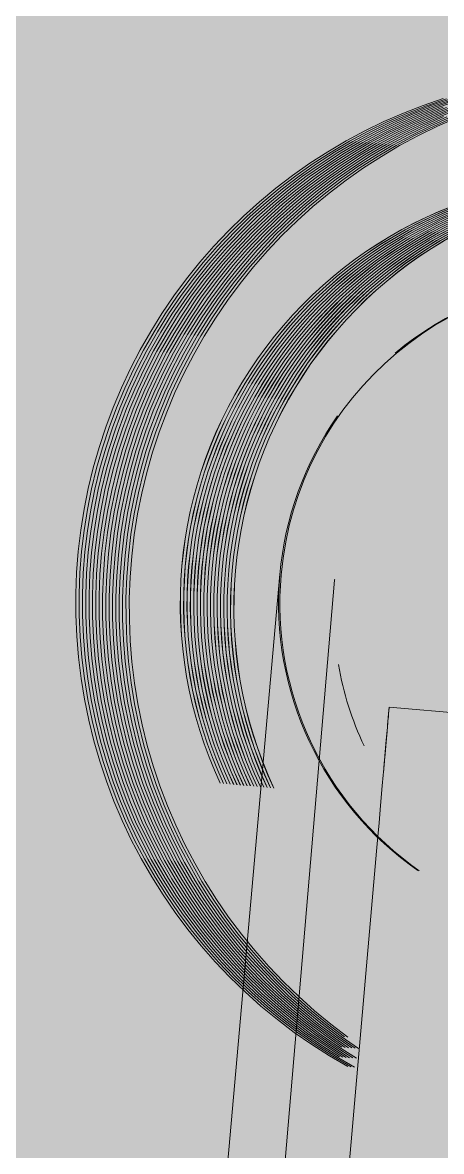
# Model space of a CAD drawing. Header units: metres. Extents: x -4613 to -4328, y -1 to 30.
# Drawn here: x -4548.64241 to -4548.63728, y 16.98384 to 16.99767 of the extents above; entities that cross this region are included whole.
import ezdxf

# ---------------------------------------------------------------- set-up
doc = ezdxf.new("R2010")
doc.units = ezdxf.units.M
doc.layers.add('A-GENM', color=13, linetype='Continuous', lineweight=5)
doc.layers.add('Q-SPCQ', color=91, linetype='Continuous', lineweight=5)

# ---------------------------------------------------------------- blocks, each defined once
blk = doc.blocks.new('Static Line_Sayfa_Metal Deck_Pan Mount - Up to 15 _ pitch - Max 2 Users-1845874-SOUTH WEST')
at = {"layer": 'Q-SPCQ'}
for points in [[(-4548.636334452131, 16.98736950321172), (-4548.633097856607, 16.99381307683174), (-4548.638539156684, 16.99285362881809), (-4548.636823509195, 16.98741229016053)], [(-4548.637136855191, 16.94092811784016), (-4548.633097856607, 16.98708633779484), (-4548.638078830097, 16.9875221165086), (-4548.642117828681, 16.94136389655388)]]:
    blk.add_hatch(color=256, dxfattribs=at).paths.add_polyline_path(points)
for p, q in [((-4548.639262833399, 16.9909145387237), (-4548.640943474948, 16.97198899889324)), ((-4548.638592273558, 16.99084169156523), (-4548.640206067966, 16.97191030336781)), ((-4548.632943440402, 16.98885069764757), (-4548.637924413893, 16.9892864763613)), ((-4548.642117828681, 16.94136389655383), (-4548.638078830097, 16.98752211650853))]:
    blk.add_line(p, q, dxfattribs=at)
at = {"layer": 'Q-SPCQ', "flags": 128}
for points in [[(-4548.637262785032, 16.99674408652574), (-4548.637508508436, 16.99665916894446), (-4548.637750639491, 16.99656449297283), (-4548.637988790838, 16.99646021007221), (-4548.638222581484, 16.99634648707303), (-4548.638451637416, 16.99622350590777), (-4548.638675592194, 16.99609146332015), (-4548.638894087537, 16.99595057055005), (-4548.639106773898, 16.99580105299591), (-4548.639313311025, 16.9956431498539), (-4548.639513368502, 16.99547711373536), (-4548.639706626282, 16.99530321026266), (-4548.639892775192, 16.99512171764425), (-4548.640071517433, 16.99493292622964), (-4548.640242567057, 16.99473713804478), (-4548.64040565042, 16.994534666309), (-4548.640560506625, 16.99432583493392), (-4548.640706887933, 16.99411097800519), (-4548.640844560166, 16.99389043924801), (-4548.640973303078, 16.99366457147739), (-4548.641092910706, 16.99343373603357), (-4548.641203191707, 16.99319830220402), (-4548.641303969653, 16.99295864663267), (-4548.641395083318, 16.99271515271725), (-4548.641476386945, 16.99246820999612), (-4548.641547750462, 16.99221821352492), (-4548.641609059704, 16.99196556324477), (-4548.641660216588, 16.99171066334212), (-4548.641701139274, 16.99145392160248), (-4548.641731762295, 16.99119574875786), (-4548.641752036662, 16.99093655782973), (-4548.641761929938, 16.9906767634683), (-4548.641761426297, 16.99041678128912), (-4548.641750526545, 16.99015702720821), (-4548.641729248118, 16.98989791677672), (-4548.641697625059, 16.98963986451599), (-4548.641655707956, 16.98938328325466), (-4548.641603563869, 16.98912858346801), (-4548.641541276217, 16.98887617262135), (-4548.641468944647, 16.98862645451818), (-4548.641386684872, 16.98837982865419), (-4548.641294628495, 16.98813668957816), (-4548.64119292278, 16.98789742626076), (-4548.641081730441, 16.98766242147228), (-4548.640961229357, 16.98743205117017), (-4548.640831612307, 16.98720668389782), (-4548.64069308665, 16.98698668019481), (-4548.640545873996, 16.9867723920201), (-4548.640390209856, 16.98656416218908), (-4548.640226343257, 16.98636232382502), (-4548.640054536354, 16.98616719982629), (-4548.639875063998, 16.98597910234966), (-4548.639688213309, 16.98579833231094), (-4548.639494283206, 16.98562517890364), (-4548.639293583937, 16.98545991913629), (-4548.639086436579, 16.98530281738925), (-4548.638873172521, 16.98515412499181), (-4548.638654132943, 16.98501407982009), (-4548.638429668259, 16.98488290591643)], [(-4548.637221796695, 16.996740500511), (-4548.6374675201, 16.99665558292971), (-4548.637709651155, 16.99656090695808), (-4548.6379478025, 16.99645662405746), (-4548.638181593148, 16.99634290105829), (-4548.63841064908, 16.99621991989304), (-4548.638634603857, 16.9960878773054), (-4548.6388530992, 16.99594698453534), (-4548.639065785562, 16.99579746698116), (-4548.639272322688, 16.99563956383915), (-4548.639472380166, 16.99547352772063), (-4548.639665637945, 16.99529962424792), (-4548.639851786856, 16.99511813162952), (-4548.640030529096, 16.99492934021488), (-4548.640201578721, 16.99473355203003), (-4548.640364662084, 16.99453108029425), (-4548.640519518288, 16.99432224891919), (-4548.640665899596, 16.99410739199044), (-4548.640803571829, 16.99388685323328), (-4548.64093231474, 16.99366098546265), (-4548.641051922369, 16.99343015001883), (-4548.64116220337, 16.99319471618929), (-4548.641262981315, 16.99295506061792), (-4548.641354094982, 16.9927115667025), (-4548.641435398608, 16.99246462398138), (-4548.641506762126, 16.99221462751021), (-4548.641568071368, 16.99196197723003), (-4548.641619228251, 16.99170707732737), (-4548.641660150937, 16.99145033558775), (-4548.641690773959, 16.99119216274312), (-4548.641711048325, 16.99093297181498), (-4548.641720941602, 16.99067317745355), (-4548.64172043796, 16.99041319527437), (-4548.641709538208, 16.99015344119346), (-4548.641688259781, 16.98989433076197), (-4548.641656636722, 16.98963627850127), (-4548.64161471962, 16.98937969723994), (-4548.641562575533, 16.98912499745326), (-4548.64150028788, 16.98887258660661), (-4548.64142795631, 16.98862286850343), (-4548.641345696536, 16.98837624263944), (-4548.641253640158, 16.98813310356342), (-4548.641151934444, 16.98789384024603), (-4548.641040742104, 16.98765883545753), (-4548.64092024102, 16.98742846515544), (-4548.64079062397, 16.98720309788307), (-4548.640652098313, 16.98698309418009), (-4548.64050488566, 16.98676880600535), (-4548.64034922152, 16.98656057617433), (-4548.640185354921, 16.98635873781029), (-4548.640013548017, 16.98616361381156), (-4548.639834075661, 16.98597551633493), (-4548.639647224972, 16.9857947462962), (-4548.639453294869, 16.98562159288891), (-4548.639252595601, 16.98545633312155), (-4548.639045448242, 16.98529923137452), (-4548.638832184184, 16.98515053897707), (-4548.638613144605, 16.98501049380533), (-4548.638388679922, 16.98487931990172)], [(-4548.637180808359, 16.99673691449626), (-4548.637426531764, 16.99665199691496), (-4548.637668662817, 16.99655732094331), (-4548.637906814164, 16.99645303804269), (-4548.638140604811, 16.99633931504353), (-4548.638369660744, 16.99621633387829), (-4548.63859361552, 16.99608429129063), (-4548.638812110862, 16.99594339852057), (-4548.639024797224, 16.99579388096642), (-4548.63923133435, 16.9956359778244), (-4548.639431391829, 16.99546994170587), (-4548.639624649608, 16.99529603823317), (-4548.639810798518, 16.99511454561477), (-4548.639989540759, 16.99492575420014), (-4548.640160590384, 16.99472996601528), (-4548.640323673747, 16.99452749427952), (-4548.640478529951, 16.99431866290444), (-4548.640624911259, 16.99410380597567), (-4548.640762583491, 16.99388326721851), (-4548.640891326403, 16.99365739944788), (-4548.641010934033, 16.99342656400409), (-4548.641121215033, 16.99319113017452), (-4548.641221992978, 16.99295147460315), (-4548.641313106646, 16.99270798068773), (-4548.641394410272, 16.99246103796661), (-4548.641465773789, 16.99221104149544), (-4548.64152708303, 16.99195839121526), (-4548.641578239914, 16.9917034913126), (-4548.6416191626, 16.99144674957298), (-4548.641649785622, 16.99118857672837), (-4548.641670059988, 16.99092938580023), (-4548.641679953264, 16.9906695914388), (-4548.641679449624, 16.99040960925962), (-4548.641668549872, 16.99014985517871), (-4548.641647271445, 16.9898907447472), (-4548.641615648386, 16.9896326924865), (-4548.641573731283, 16.98937611122518), (-4548.641521587195, 16.98912141143851), (-4548.641459299543, 16.98886900059184), (-4548.641386967973, 16.98861928248866), (-4548.641304708199, 16.98837265662467), (-4548.641212651821, 16.98812951754867), (-4548.641110946107, 16.98789025423128), (-4548.640999753767, 16.98765524944276), (-4548.640879252684, 16.98742487914067), (-4548.640749635633, 16.98719951186832), (-4548.640611109976, 16.98697950816532), (-4548.640463897323, 16.98676521999059), (-4548.640308233182, 16.98655699015957), (-4548.640144366584, 16.98635515179552), (-4548.63997255968, 16.98616002779681), (-4548.639793087325, 16.98597193032016), (-4548.639606236635, 16.98579116028145), (-4548.639412306532, 16.98561800687416), (-4548.639211607264, 16.98545274710679), (-4548.639004459905, 16.98529564535975), (-4548.638791195847, 16.98514695296231), (-4548.638572156269, 16.98500690779056), (-4548.638347691585, 16.98487573388694)], [(-4548.637139820021, 16.99673332848149), (-4548.637385543426, 16.99664841090021), (-4548.63762767448, 16.99655373492856), (-4548.637865825827, 16.99644945202794), (-4548.638099616474, 16.99633572902876), (-4548.638328672407, 16.99621274786352), (-4548.638552627183, 16.9960807052759), (-4548.638771122526, 16.9959398125058), (-4548.638983808887, 16.99579029495166), (-4548.639190346013, 16.99563239180965), (-4548.639390403491, 16.9954663556911), (-4548.639583661271, 16.99529245221842), (-4548.639769810181, 16.9951109596), (-4548.639948552423, 16.99492216818539), (-4548.640119602047, 16.99472638000051), (-4548.64028268541, 16.99452390826475), (-4548.640437541614, 16.99431507688967), (-4548.640583922922, 16.99410021996093), (-4548.640721595154, 16.99387968120376), (-4548.640850338066, 16.99365381343313), (-4548.640969945695, 16.99342297798932), (-4548.641080226696, 16.99318754415977), (-4548.641181004642, 16.99294788858838), (-4548.641272118308, 16.99270439467299), (-4548.641353421935, 16.99245745195186), (-4548.641424785452, 16.99220745548067), (-4548.641486094693, 16.99195480520051), (-4548.641537251578, 16.99169990529786), (-4548.641578174263, 16.99144316355823), (-4548.641608797285, 16.9911849907136), (-4548.641629071652, 16.99092579978547), (-4548.641638964928, 16.99066600542405), (-4548.641638461287, 16.99040602324485), (-4548.641627561535, 16.99014626916396), (-4548.641606283109, 16.98988715873243), (-4548.641574660049, 16.98962910647174), (-4548.641532742946, 16.98937252521041), (-4548.641480598859, 16.98911782542376), (-4548.641418311206, 16.98886541457708), (-4548.641345979636, 16.98861569647391), (-4548.641263719862, 16.98836907060993), (-4548.641171663484, 16.98812593153392), (-4548.64106995777, 16.98788666821653), (-4548.64095876543, 16.987651663428), (-4548.640838264347, 16.9874212931259), (-4548.640708647296, 16.98719592585359), (-4548.640570121639, 16.98697592215055), (-4548.640422908986, 16.98676163397585), (-4548.640267244845, 16.98655340414481), (-4548.640103378247, 16.98635156578077), (-4548.639931571343, 16.98615644178204), (-4548.639752098988, 16.98596834430539), (-4548.639565248298, 16.98578757426668), (-4548.639371318195, 16.98561442085938), (-4548.639170618927, 16.98544916109202), (-4548.638963471567, 16.98529205934499), (-4548.63875020751, 16.98514336694754), (-4548.638531167931, 16.98500332177581)], [(-4548.637098831685, 16.99672974246674), (-4548.63734455509, 16.99664482488546), (-4548.637586686144, 16.99655014891383), (-4548.63782483749, 16.99644586601321), (-4548.638058628138, 16.99633214301402), (-4548.63828768407, 16.99620916184877), (-4548.638511638847, 16.99607711926115), (-4548.638730134188, 16.99593622649107), (-4548.638942820549, 16.99578670893691), (-4548.639149357677, 16.99562880579489), (-4548.639349415154, 16.99546276967637), (-4548.639542672934, 16.99528886620367), (-4548.639728821844, 16.99510737358526), (-4548.639907564086, 16.99491858217064), (-4548.64007861371, 16.99472279398578), (-4548.640241697073, 16.99452032225), (-4548.640396553277, 16.99431149087494), (-4548.640542934585, 16.99409663394618), (-4548.640680606818, 16.99387609518901), (-4548.640809349729, 16.99365022741839), (-4548.640928957359, 16.99341939197457), (-4548.641039238359, 16.99318395814502), (-4548.641140016305, 16.99294430257367), (-4548.641231129972, 16.99270080865825), (-4548.641312433599, 16.99245386593713), (-4548.641383797115, 16.99220386946596), (-4548.641445106357, 16.99195121918576), (-4548.641496263241, 16.99169631928311), (-4548.641537185927, 16.99143957754348), (-4548.641567808948, 16.99118140469887), (-4548.641588083315, 16.99092221377072), (-4548.641597976591, 16.9906624194093), (-4548.64159747295, 16.99040243723013), (-4548.641586573198, 16.99014268314921), (-4548.641565294772, 16.98988357271772), (-4548.641533671712, 16.98962552045698), (-4548.641491754609, 16.98936893919567), (-4548.641439610522, 16.98911423940901), (-4548.64137732287, 16.98886182856234), (-4548.6413049913, 16.98861211045917), (-4548.641222731526, 16.9883654845952), (-4548.641130675148, 16.98812234551917), (-4548.641028969433, 16.98788308220177), (-4548.640917777093, 16.98764807741327), (-4548.64079727601, 16.98741770711118), (-4548.64066765896, 16.98719233983883), (-4548.640529133303, 16.9869723361358), (-4548.640381920649, 16.9867580479611), (-4548.640226256508, 16.98654981813007), (-4548.640062389911, 16.98634797976602), (-4548.639890583006, 16.98615285576729), (-4548.639711110651, 16.98596475829067), (-4548.639524259961, 16.98578398825194), (-4548.639330329858, 16.98561083484465), (-4548.639129630589, 16.98544557507729), (-4548.638922483231, 16.98528847333026), (-4548.638709219174, 16.9851397809328), (-4548.638490179595, 16.98499973576108)], [(-4548.637057843348, 16.99672615645197), (-4548.637303566753, 16.9966412388707), (-4548.637545697807, 16.99654656289906), (-4548.637783849153, 16.99644227999844), (-4548.6380176398, 16.99632855699927), (-4548.638246695732, 16.99620557583404), (-4548.63847065051, 16.99607353324638), (-4548.638689145852, 16.99593264047632), (-4548.638901832213, 16.99578312292217), (-4548.639108369341, 16.99562521978014), (-4548.639308426817, 16.9954591836616), (-4548.639501684597, 16.9952852801889), (-4548.639687833507, 16.99510378757051), (-4548.639866575749, 16.99491499615588), (-4548.640037625373, 16.99471920797102), (-4548.640200708736, 16.99451673623525), (-4548.64035556494, 16.99430790486017), (-4548.640501946247, 16.99409304793141), (-4548.64063961848, 16.99387250917426), (-4548.640768361393, 16.99364664140363), (-4548.640887969023, 16.99341580595983), (-4548.640998250022, 16.99318037213026), (-4548.641099027968, 16.9929407165589), (-4548.641190141635, 16.99269722264347), (-4548.641271445262, 16.99245027992236), (-4548.641342808778, 16.9922002834512), (-4548.641404118021, 16.99194763317101), (-4548.641455274904, 16.99169273326834), (-4548.64149619759, 16.99143599152872), (-4548.641526820612, 16.9911778186841), (-4548.641547094978, 16.99091862775597), (-4548.641556988255, 16.99065883339454), (-4548.641556484613, 16.99039885121536), (-4548.641545584861, 16.99013909713443), (-4548.641524306434, 16.98987998670295), (-4548.641492683375, 16.98962193444225), (-4548.641450766273, 16.98936535318092), (-4548.641398622185, 16.98911065339424), (-4548.641336334532, 16.98885824254759), (-4548.641264002963, 16.98860852444441), (-4548.641181743189, 16.98836189858043), (-4548.64108968681, 16.98811875950442), (-4548.640987981096, 16.98787949618701), (-4548.640876788757, 16.9876444913985), (-4548.640756287673, 16.98741412109642), (-4548.640626670623, 16.98718875382409), (-4548.640488144965, 16.98696875012107), (-4548.640340932311, 16.98675446194635), (-4548.640185268172, 16.98654623211531), (-4548.640021401574, 16.98634439375128), (-4548.63984959467, 16.98614926975256), (-4548.639670122314, 16.98596117227591), (-4548.639483271624, 16.9857804022372), (-4548.63928934152, 16.9856072488299), (-4548.639088642252, 16.98544198906253), (-4548.638881494894, 16.98528488731549), (-4548.638668230837, 16.98513619491805), (-4548.638449191259, 16.98499614974631)], [(-4548.637262578416, 16.99663765285595), (-4548.63750470947, 16.99654297688431), (-4548.637742860817, 16.99643869398372), (-4548.637976651463, 16.99632497098452), (-4548.638205707396, 16.99620198981929), (-4548.638429662173, 16.99606994723164), (-4548.638648157515, 16.99592905446157), (-4548.638860843877, 16.99577953690742), (-4548.639067381003, 16.99562163376541), (-4548.639267438482, 16.99545559764687), (-4548.63946069626, 16.99528169417416), (-4548.63964684517, 16.99510020155576), (-4548.639825587412, 16.99491141014115), (-4548.639996637036, 16.99471562195627), (-4548.640159720399, 16.99451315022051), (-4548.640314576603, 16.99430431884543), (-4548.64046095791, 16.99408946191666), (-4548.640598630143, 16.9938689231595), (-4548.640727373056, 16.99364305538888), (-4548.640846980686, 16.99341221994508), (-4548.640957261686, 16.99317678611553), (-4548.641058039631, 16.99293713054415), (-4548.641149153298, 16.99269363662873), (-4548.641230456925, 16.99244669390761), (-4548.641301820441, 16.99219669743646), (-4548.641363129683, 16.99194404715626), (-4548.641414286567, 16.99168914725361), (-4548.641455209253, 16.99143240551399), (-4548.641485832274, 16.99117423266937), (-4548.641506106641, 16.99091504174124), (-4548.641515999918, 16.9906552473798), (-4548.641515496276, 16.99039526520063), (-4548.641504596524, 16.9901355111197), (-4548.641483318097, 16.9898764006882), (-4548.641451695038, 16.9896183484275), (-4548.641409777935, 16.98936176716617), (-4548.641357633847, 16.9891070673795), (-4548.641295346196, 16.98885465653284), (-4548.641223014626, 16.98860493842966), (-4548.641140754851, 16.98835831256568), (-4548.641048698473, 16.98811517348967), (-4548.640946992759, 16.98787591017227), (-4548.64083580042, 16.98764090538375), (-4548.640715299336, 16.98741053508167), (-4548.640585682287, 16.98718516780935), (-4548.640447156628, 16.98696516410632), (-4548.640299943975, 16.98675087593159), (-4548.640144279835, 16.98654264610057), (-4548.639980413236, 16.98634080773655), (-4548.639808606333, 16.98614568373781), (-4548.639629133977, 16.98595758626115), (-4548.639442283286, 16.98577681622245), (-4548.639248353184, 16.98560366281515), (-4548.639047653916, 16.98543840304778), (-4548.638840506557, 16.98528130130076), (-4548.6386272425, 16.9851326089033), (-4548.638408202922, 16.98499256373156)], [(-4548.637221590078, 16.9966340668412), (-4548.637463721133, 16.99653939086958), (-4548.637701872479, 16.99643510796897), (-4548.637935663126, 16.99632138496977), (-4548.638164719059, 16.99619840380452), (-4548.638388673836, 16.99606636121689), (-4548.638607169179, 16.9959254684468), (-4548.63881985554, 16.99577595089265), (-4548.639026392667, 16.99561804775064), (-4548.639226450144, 16.9954520116321), (-4548.639419707924, 16.99527810815941), (-4548.639605856833, 16.99509661554099), (-4548.639784599075, 16.99490782412638), (-4548.639955648699, 16.99471203594152), (-4548.640118732063, 16.99450956420575), (-4548.640273588267, 16.99430073283067), (-4548.640419969574, 16.99408587590193), (-4548.640557641807, 16.99386533714475), (-4548.640686384719, 16.99363946937414), (-4548.640805992348, 16.99340863393031), (-4548.640916273349, 16.99317320010077), (-4548.641017051295, 16.99293354452941), (-4548.64110816496, 16.99269005061399), (-4548.641189468587, 16.99244310789286), (-4548.641260832104, 16.99219311142169), (-4548.641322141346, 16.99194046114151), (-4548.64137329823, 16.99168556123886), (-4548.641414220916, 16.99142881949922), (-4548.641444843937, 16.9911706466546), (-4548.641465118304, 16.99091145572649), (-4548.64147501158, 16.99065166136504), (-4548.641474507938, 16.99039167918586), (-4548.641463608187, 16.99013192510495), (-4548.641442329761, 16.98987281467345), (-4548.641410706701, 16.98961476241273), (-4548.641368789598, 16.9893581811514), (-4548.641316645511, 16.98910348136475), (-4548.641254357859, 16.98885107051807), (-4548.641182026289, 16.9886013524149), (-4548.641099766514, 16.98835472655095), (-4548.641007710136, 16.98811158747491), (-4548.640906004423, 16.98787232415752), (-4548.640794812083, 16.98763731936902), (-4548.640674310999, 16.98740694906692), (-4548.640544693949, 16.98718158179458), (-4548.640406168292, 16.98696157809155), (-4548.640258955638, 16.98674728991686), (-4548.640103291498, 16.98653906008582), (-4548.6399394249, 16.98633722172178), (-4548.639767617995, 16.98614209772304), (-4548.63958814564, 16.98595400024639), (-4548.63940129495, 16.98577323020768), (-4548.639207364848, 16.98560007680038), (-4548.639006665579, 16.98543481703303), (-4548.63879951822, 16.98527771528599), (-4548.638586254164, 16.98512902288855), (-4548.638367214584, 16.98498897771681)], [(-4548.637180601741, 16.99663048082643), (-4548.637422732796, 16.99653580485481), (-4548.637660884142, 16.9964315219542), (-4548.63789467479, 16.996317798955), (-4548.638123730722, 16.99619481778977), (-4548.638347685499, 16.99606277520212), (-4548.638566180842, 16.99592188243205), (-4548.638778867203, 16.99577236487789), (-4548.63898540433, 16.99561446173587), (-4548.639185461807, 16.99544842561735), (-4548.639378719587, 16.99527452214464), (-4548.639564868497, 16.99509302952624), (-4548.639743610738, 16.99490423811161), (-4548.639914660363, 16.99470844992675), (-4548.640077743725, 16.99450597819098), (-4548.64023259993, 16.99429714681592), (-4548.640378981238, 16.99408228988716), (-4548.640516653471, 16.99386175113001), (-4548.640645396382, 16.99363588335938), (-4548.640765004011, 16.99340504791556), (-4548.640875285012, 16.99316961408601), (-4548.640976062958, 16.99292995851464), (-4548.641067176623, 16.99268646459922), (-4548.64114848025, 16.99243952187811), (-4548.641219843767, 16.99218952540695), (-4548.641281153009, 16.99193687512675), (-4548.641332309893, 16.99168197522409), (-4548.641373232579, 16.99142523348446), (-4548.6414038556, 16.99116706063985), (-4548.641424129967, 16.99090786971172), (-4548.641434023243, 16.99064807535028), (-4548.641433519602, 16.99038809317111), (-4548.64142261985, 16.99012833909018), (-4548.641401341424, 16.98986922865869), (-4548.641369718364, 16.98961117639798), (-4548.641327801261, 16.98935459513667), (-4548.641275657174, 16.98909989535), (-4548.641213369522, 16.98884748450334), (-4548.641141037951, 16.98859776640015), (-4548.641058778177, 16.98835114053618), (-4548.640966721799, 16.98810800146016), (-4548.640865016086, 16.98786873814275), (-4548.640753823746, 16.98763373335425), (-4548.640633322662, 16.98740336305216), (-4548.640503705612, 16.98717799577982), (-4548.640365179955, 16.9869579920768), (-4548.640217967301, 16.98674370390209), (-4548.640062303161, 16.98653547407105), (-4548.639898436562, 16.98633363570703), (-4548.639726629659, 16.98613851170829), (-4548.639547157303, 16.98595041423165), (-4548.639360306614, 16.98576964419291), (-4548.639166376511, 16.98559649078563), (-4548.638965677242, 16.98543123101828), (-4548.638758529883, 16.98527412927124), (-4548.638545265826, 16.98512543687378), (-4548.638326226248, 16.98498539170205)], [(-4548.637139613405, 16.9966268948117), (-4548.63738174446, 16.99653221884006), (-4548.637619895805, 16.99642793593945), (-4548.637853686453, 16.99631421294027), (-4548.638082742385, 16.99619123177505), (-4548.638306697162, 16.99605918918737), (-4548.638525192505, 16.99591829641732), (-4548.638737878866, 16.99576877886317), (-4548.638944415993, 16.99561087572114), (-4548.639144473471, 16.9954448396026), (-4548.63933773125, 16.9952709361299), (-4548.639523880161, 16.99508944351151), (-4548.639702622401, 16.99490065209688), (-4548.639873672026, 16.99470486391202), (-4548.640036755389, 16.99450239217626), (-4548.640191611593, 16.99429356080117), (-4548.640337992901, 16.99407870387241), (-4548.640475665134, 16.99385816511525), (-4548.640604408045, 16.99363229734464), (-4548.640724015674, 16.99340146190083), (-4548.640834296675, 16.99316602807126), (-4548.64093507462, 16.99292637249989), (-4548.641026188287, 16.99268287858447), (-4548.641107491913, 16.99243593586336), (-4548.641178855431, 16.9921859393922), (-4548.641240164672, 16.991933289112), (-4548.641291321556, 16.99167838920936), (-4548.641332244242, 16.99142164746972), (-4548.641362867264, 16.9911634746251), (-4548.64138314163, 16.99090428369698), (-4548.641393034907, 16.99064448933554), (-4548.641392531265, 16.99038450715636), (-4548.641381631513, 16.99012475307547), (-4548.641360353086, 16.98986564264394), (-4548.641328730027, 16.98960759038325), (-4548.641286812925, 16.98935100912192), (-4548.641234668838, 16.98909630933525), (-4548.641172381185, 16.98884389848859), (-4548.641100049615, 16.9885941803854), (-4548.641017789841, 16.98834755452143), (-4548.640925733463, 16.98810441544541), (-4548.640824027749, 16.98786515212802), (-4548.640712835409, 16.9876301473395), (-4548.640592334325, 16.98739977703741), (-4548.640462717275, 16.98717440976508), (-4548.640324191618, 16.98695440606206), (-4548.640176978965, 16.98674011788736), (-4548.640021314824, 16.98653188805632), (-4548.639857448225, 16.98633004969228), (-4548.639685641322, 16.98613492569355), (-4548.639506168966, 16.9859468282169), (-4548.639319318277, 16.9857660581782), (-4548.639125388174, 16.9855929047709), (-4548.638924688906, 16.98542764500353), (-4548.638717541546, 16.98527054325649), (-4548.638504277489, 16.98512185085905)], [(-4548.637098625069, 16.99662330879693), (-4548.637340756122, 16.99652863282531), (-4548.637578907469, 16.9964243499247), (-4548.637812698116, 16.9963106269255), (-4548.638041754049, 16.99618764576028), (-4548.638265708826, 16.99605560317264), (-4548.638484204168, 16.99591471040254), (-4548.638696890529, 16.9957651928484), (-4548.638903427655, 16.99560728970639), (-4548.639103485133, 16.99544125358785), (-4548.639296742913, 16.99526735011514), (-4548.639482891823, 16.99508585749674), (-4548.639661634064, 16.99489706608212), (-4548.639832683689, 16.99470127789725), (-4548.639995767052, 16.99449880616151), (-4548.640150623256, 16.99428997478642), (-4548.640297004564, 16.99407511785766), (-4548.640434676796, 16.99385457910049), (-4548.640563419708, 16.99362871132988), (-4548.640683027338, 16.99339787588606), (-4548.640793308338, 16.99316244205651), (-4548.640894086283, 16.99292278648512), (-4548.640985199951, 16.99267929256972), (-4548.641066503577, 16.99243234984859), (-4548.641137867094, 16.99218235337743), (-4548.641199176335, 16.99192970309723), (-4548.641250333219, 16.99167480319463), (-4548.641291255905, 16.99141806145497), (-4548.641321878927, 16.99115988861034), (-4548.641342153293, 16.99090069768223), (-4548.641352046569, 16.99064090332079), (-4548.641351542929, 16.99038092114161), (-4548.641340643177, 16.99012116706072), (-4548.64131936475, 16.98986205662917), (-4548.641287741691, 16.98960400436848), (-4548.641245824588, 16.98934742310715), (-4548.6411936805, 16.9890927233205), (-4548.641131392848, 16.98884031247382), (-4548.641059061278, 16.98859059437065), (-4548.640976801504, 16.98834396850667), (-4548.640884745126, 16.98810082943066), (-4548.640783039412, 16.98786156611327), (-4548.640671847072, 16.98762656132475), (-4548.640551345989, 16.98739619102265), (-4548.640421728938, 16.98717082375033), (-4548.640283203282, 16.9869508200473), (-4548.640135990628, 16.98673653187261), (-4548.639980326488, 16.98652830204157), (-4548.639816459889, 16.98632646367753), (-4548.639644652985, 16.98613133967878), (-4548.639465180629, 16.98594324220213), (-4548.63927832994, 16.98576247216343), (-4548.639084399837, 16.98558931875613), (-4548.638883700569, 16.98542405898878), (-4548.63867655321, 16.98526695724174), (-4548.638463289152, 16.98511826484428)], [(-4548.637057636731, 16.9966197227822), (-4548.637299767785, 16.99652504681057), (-4548.637537919132, 16.99642076390997), (-4548.637771709778, 16.99630704091076), (-4548.638000765712, 16.99618405974553), (-4548.638224720488, 16.99605201715789), (-4548.63844321583, 16.99591112438779), (-4548.638655902192, 16.99576160683365), (-4548.638862439318, 16.99560370369164), (-4548.639062496797, 16.99543766757311), (-4548.639255754576, 16.99526376410041), (-4548.639441903486, 16.99508227148199), (-4548.639620645728, 16.99489348006738), (-4548.639791695352, 16.99469769188252), (-4548.639954778715, 16.99449522014676), (-4548.640109634919, 16.99428638877168), (-4548.640256016227, 16.99407153184292), (-4548.640393688459, 16.99385099308575), (-4548.640522431371, 16.99362512531514), (-4548.640642039, 16.99339428987131), (-4548.640752320001, 16.99315885604178), (-4548.640853097947, 16.99291920047041), (-4548.640944211614, 16.992675706555), (-4548.64102551524, 16.99242876383385), (-4548.641096878757, 16.99217876736268), (-4548.641158187998, 16.9919261170825), (-4548.641209344883, 16.99167121717987), (-4548.641250267568, 16.99141447544022), (-4548.64128089059, 16.99115630259561), (-4548.641301164957, 16.99089711166748), (-4548.641311058233, 16.99063731730604), (-4548.641310554591, 16.99037733512688), (-4548.64129965484, 16.99011758104596), (-4548.641278376413, 16.98985847061445), (-4548.641246753355, 16.98960041835372), (-4548.641204836251, 16.9893438370924), (-4548.641152692164, 16.98908913730576), (-4548.641090404511, 16.98883672645908), (-4548.641018072941, 16.98858700835591), (-4548.640935813167, 16.98834038249194), (-4548.64084375679, 16.98809724341591), (-4548.640742051075, 16.98785798009851), (-4548.640630858735, 16.98762297531001), (-4548.640510357652, 16.98739260500791), (-4548.640380740601, 16.98716723773558), (-4548.640242214944, 16.98694723403255), (-4548.640095002291, 16.98673294585786), (-4548.63993933815, 16.98652471602683), (-4548.639775471552, 16.98632287766278), (-4548.639603664648, 16.98612775366403), (-4548.639424192293, 16.98593965618738), (-4548.639237341603, 16.98575888614868), (-4548.6390434115, 16.98558573274138), (-4548.638842712232, 16.98542047297405), (-4548.638635564872, 16.98526337122699), (-4548.638422300815, 16.98511467882955)], [(-4548.637258779449, 16.9965214607958), (-4548.637496930795, 16.9964171778952), (-4548.637730721442, 16.99630345489602), (-4548.637959777375, 16.99618047373078), (-4548.638183732152, 16.99604843114314), (-4548.638402227493, 16.99590753837306), (-4548.638614913855, 16.99575802081888), (-4548.638821450982, 16.99560011767687), (-4548.63902150846, 16.99543408155835), (-4548.639214766239, 16.99526017808564), (-4548.639400915149, 16.99507868546724), (-4548.639579657391, 16.99488989405261), (-4548.639750707015, 16.99469410586777), (-4548.639913790378, 16.99449163413199), (-4548.640068646582, 16.99428280275691), (-4548.64021502789, 16.99406794582816), (-4548.640352700123, 16.993847407071), (-4548.640481443034, 16.99362153930039), (-4548.640601050664, 16.99339070385656), (-4548.640711331664, 16.99315527002702), (-4548.64081210961, 16.99291561445564), (-4548.640903223277, 16.99267212054023), (-4548.640984526904, 16.9924251778191), (-4548.64105589042, 16.99217518134795), (-4548.641117199661, 16.99192253106775), (-4548.641168356546, 16.99166763116511), (-4548.641209279232, 16.99141088942547), (-4548.641239902253, 16.99115271658085), (-4548.64126017662, 16.99089352565273), (-4548.641270069896, 16.99063373129129), (-4548.641269566255, 16.99037374911211), (-4548.641258666503, 16.99011399503119), (-4548.641237388077, 16.98985488459969), (-4548.641205765017, 16.98959683233899), (-4548.641163847914, 16.98934025107766), (-4548.641111703826, 16.989085551291), (-4548.641049416175, 16.98883314044433), (-4548.640977084605, 16.98858342234115), (-4548.640894824831, 16.98833679647717), (-4548.640802768453, 16.98809365740116), (-4548.640701062738, 16.98785439408375), (-4548.640589870399, 16.98761938929525), (-4548.640469369315, 16.98738901899316), (-4548.640339752264, 16.98716365172083), (-4548.640201226607, 16.98694364801781), (-4548.640054013954, 16.98672935984309), (-4548.639898349813, 16.98652113001206), (-4548.639734483216, 16.98631929164803), (-4548.639562676312, 16.9861241676493), (-4548.639383203956, 16.98593607017265), (-4548.639196353266, 16.98575530013393), (-4548.639002423163, 16.98558214672662), (-4548.638801723894, 16.98541688695929), (-4548.638594576536, 16.98525978521224), (-4548.638381312478, 16.98511109281479)], [(-4548.637217791112, 16.99651787478104), (-4548.637455942458, 16.99641359188045), (-4548.637689733105, 16.99629986888124), (-4548.637918789037, 16.99617688771603), (-4548.638142743815, 16.99604484512837), (-4548.638361239157, 16.99590395235829), (-4548.638573925518, 16.99575443480417), (-4548.638780462646, 16.99559653166212), (-4548.638980520122, 16.99543049554359), (-4548.639173777902, 16.99525659207089), (-4548.639359926812, 16.99507509945249), (-4548.639538669054, 16.99488630803787), (-4548.639709718678, 16.99469051985302), (-4548.639872802041, 16.99448804811725), (-4548.640027658244, 16.99427921674216), (-4548.640174039553, 16.99406435981339), (-4548.640311711785, 16.99384382105623), (-4548.640440454698, 16.99361795328562), (-4548.640560062327, 16.99338711784181), (-4548.640670343327, 16.99315168401226), (-4548.640771121273, 16.99291202844087), (-4548.64086223494, 16.99266853452547), (-4548.640943538566, 16.99242159180434), (-4548.641014902083, 16.99217159533318), (-4548.641076211326, 16.99191894505298), (-4548.641127368209, 16.99166404515035), (-4548.641168290895, 16.9914073034107), (-4548.641198913917, 16.99114913056609), (-4548.641219188283, 16.99088993963796), (-4548.64122908156, 16.99063014527652), (-4548.641228577918, 16.99037016309735), (-4548.641217678167, 16.99011040901645), (-4548.641196399739, 16.98985129858492), (-4548.64116477668, 16.98959324632422), (-4548.641122859577, 16.9893366650629), (-4548.64107071549, 16.98908196527625), (-4548.641008427837, 16.98882955442956), (-4548.640936096268, 16.98857983632638), (-4548.640853836494, 16.9883332104624), (-4548.640761780114, 16.98809007138639), (-4548.640660074401, 16.987850808069), (-4548.640548882062, 16.98761580328048), (-4548.640428380978, 16.98738543297839), (-4548.640298763929, 16.98716006570606), (-4548.64016023827, 16.98694006200304), (-4548.640013025617, 16.98672577382834), (-4548.639857361477, 16.98651754399731), (-4548.639693494879, 16.98631570563326), (-4548.639521687974, 16.98612058163453), (-4548.639342215619, 16.98593248415788), (-4548.639155364929, 16.98575171411917), (-4548.638961434825, 16.98557856071188), (-4548.638760735557, 16.98541330094453), (-4548.638553588199, 16.98525619919747), (-4548.638340324142, 16.98510750680003)], [(-4548.637176802775, 16.99651428876632), (-4548.637414954122, 16.9964100058657), (-4548.637648744769, 16.99629628286649), (-4548.637877800701, 16.99617330170128), (-4548.638101755478, 16.99604125911365), (-4548.63832025082, 16.99590036634354), (-4548.638532937181, 16.99575084878941), (-4548.638739474308, 16.9955929456474), (-4548.638939531786, 16.99542690952884), (-4548.639132789565, 16.99525300605616), (-4548.639318938475, 16.99507151343774), (-4548.639497680717, 16.99488272202312), (-4548.63966873034, 16.99468693383826), (-4548.639831813704, 16.99448446210251), (-4548.639986669908, 16.99427563072741), (-4548.640133051215, 16.99406077379867), (-4548.640270723448, 16.9938402350415), (-4548.640399466361, 16.99361436727089), (-4548.640519073991, 16.99338353182706), (-4548.640629354991, 16.99314809799753), (-4548.640730132935, 16.99290844242613), (-4548.640821246602, 16.99266494851075), (-4548.64090255023, 16.9924180057896), (-4548.640973913746, 16.99216800931843), (-4548.641035222988, 16.99191535903827), (-4548.641086379872, 16.99166045913562), (-4548.641127302558, 16.99140371739597), (-4548.641157925579, 16.99114554455134), (-4548.641178199946, 16.99088635362323), (-4548.641188093222, 16.99062655926178), (-4548.641187589581, 16.9903665770826), (-4548.641176689829, 16.99010682300171), (-4548.641155411403, 16.98984771257017), (-4548.641123788343, 16.98958966030947), (-4548.64108187124, 16.98933307904814), (-4548.641029727153, 16.98907837926151), (-4548.640967439501, 16.98882596841482), (-4548.64089510793, 16.98857625031165), (-4548.640812848157, 16.98832962444767), (-4548.640720791778, 16.98808648537166), (-4548.640619086064, 16.98784722205426), (-4548.640507893725, 16.98761221726574), (-4548.640387392641, 16.98738184696366), (-4548.640257775592, 16.98715647969133), (-4548.640119249933, 16.98693647598829), (-4548.63997203728, 16.9867221878136), (-4548.63981637314, 16.98651395798258), (-4548.639652506541, 16.98631211961852), (-4548.639480699638, 16.98611699561978), (-4548.639301227282, 16.98592889814313), (-4548.639114376592, 16.98574812810442), (-4548.638920446489, 16.98557497469713), (-4548.638719747221, 16.98540971492978), (-4548.638512599862, 16.98525261318273), (-4548.638299335805, 16.98510392078527)], [(-4548.637135814438, 16.99651070275155), (-4548.637373965785, 16.99640641985095), (-4548.637607756431, 16.99629269685174), (-4548.637836812364, 16.99616971568651), (-4548.638060767141, 16.99603767309889), (-4548.638279262484, 16.99589678032877), (-4548.638491948845, 16.99574726277465), (-4548.638698485972, 16.99558935963263), (-4548.63889854345, 16.99542332351409), (-4548.639091801229, 16.99524942004139), (-4548.639277950139, 16.99506792742298), (-4548.63945669238, 16.99487913600836), (-4548.639627742004, 16.99468334782351), (-4548.639790825368, 16.99448087608774), (-4548.639945681572, 16.99427204471266), (-4548.640092062879, 16.9940571877839), (-4548.640229735112, 16.99383664902673), (-4548.640358478024, 16.99361078125612), (-4548.640478085654, 16.99337994581229), (-4548.640588366654, 16.99314451198276), (-4548.640689144599, 16.99290485641139), (-4548.640780258265, 16.99266136249598), (-4548.640861561892, 16.99241441977485), (-4548.640932925409, 16.9921644233037), (-4548.640994234651, 16.99191177302352), (-4548.641045391535, 16.99165687312085), (-4548.641086314222, 16.9914001313812), (-4548.641116937242, 16.99114195853659), (-4548.641137211609, 16.99088276760846), (-4548.641147104885, 16.99062297324702), (-4548.641146601243, 16.99036299106785), (-4548.641135701492, 16.99010323698694), (-4548.641114423066, 16.98984412655544), (-4548.641082800006, 16.9895860742947), (-4548.641040882904, 16.98932949303339), (-4548.640988738816, 16.98907479324674), (-4548.640926451164, 16.98882238240006), (-4548.640854119593, 16.9885726642969), (-4548.640771859819, 16.98832603843292), (-4548.640679803441, 16.98808289935689), (-4548.640578097727, 16.9878436360395), (-4548.640466905387, 16.98760863125099), (-4548.640346404304, 16.9873782609489), (-4548.640216787255, 16.98715289367656), (-4548.640078261596, 16.98693288997352), (-4548.639931048943, 16.98671860179883), (-4548.639775384803, 16.98651037196781), (-4548.639611518203, 16.98630853360375), (-4548.6394397113, 16.98611340960501), (-4548.639260238945, 16.98592531212839), (-4548.639073388255, 16.98574454208967), (-4548.638879458153, 16.98557138868237), (-4548.638678758884, 16.98540612891502), (-4548.638471611524, 16.98524902716798)], [(-4548.637094826101, 16.99650711673679), (-4548.637332977447, 16.99640283383618), (-4548.637566768094, 16.996289110837), (-4548.637795824027, 16.99616612967176), (-4548.638019778805, 16.99603408708412), (-4548.638238274147, 16.99589319431404), (-4548.638450960507, 16.9957436767599), (-4548.638657497635, 16.99558577361787), (-4548.638857555112, 16.99541973749934), (-4548.639050812892, 16.99524583402662), (-4548.639236961802, 16.99506434140824), (-4548.639415704044, 16.9948755499936), (-4548.639586753667, 16.99467976180875), (-4548.63974983703, 16.99447729007299), (-4548.639904693235, 16.9942684586979), (-4548.640051074542, 16.99405360176916), (-4548.640188746775, 16.99383306301198), (-4548.640317489687, 16.99360719524137), (-4548.640437097316, 16.99337635979755), (-4548.640547378316, 16.99314092596801), (-4548.640648156263, 16.99290127039662), (-4548.640739269928, 16.99265777648122), (-4548.640820573555, 16.99241083376009), (-4548.640891937072, 16.99216083728893), (-4548.640953246313, 16.99190818700875), (-4548.641004403198, 16.99165328710609), (-4548.641045325884, 16.99139654536645), (-4548.641075948905, 16.99113837252182), (-4548.641096223272, 16.99087918159369), (-4548.641106116548, 16.99061938723227), (-4548.641105612907, 16.99035940505308), (-4548.641094713154, 16.99009965097218), (-4548.641073434728, 16.98984054054067), (-4548.641041811668, 16.98958248827996), (-4548.640999894566, 16.98932590701865), (-4548.640947750479, 16.989071207232), (-4548.640885462826, 16.98881879638531), (-4548.640813131256, 16.98856907828213), (-4548.640730871482, 16.98832245241816), (-4548.640638815104, 16.98807931334214), (-4548.640537109391, 16.98784005002475), (-4548.64042591705, 16.98760504523623), (-4548.640305415967, 16.98737467493414), (-4548.640175798917, 16.98714930766179), (-4548.64003727326, 16.98692930395879), (-4548.639890060606, 16.98671501578409), (-4548.639734396465, 16.98650678595306), (-4548.639570529867, 16.98630494758901), (-4548.639398722964, 16.98610982359028), (-4548.639219250608, 16.98592172611365), (-4548.639032399918, 16.98574095607492), (-4548.638838469816, 16.98556780266762), (-4548.638637770547, 16.98540254290027), (-4548.638430623188, 16.98524544115322)]]:
    blk.add_lwpolyline(points, dxfattribs=at)
at = {"layer": 'Q-SPCQ'}
for centre, radius, start, end in [((-4548.635263036927, 16.99055936580346), 0.005219127931042192, 85.000000001785, 204.9999999993104), ((-4548.63526204593, 16.99055927910248), 0.005219127930977798, 85.00000000172405, 204.9999999990415), ((-4548.63522204859, 16.99055577978871), 0.005219127931042192, 85.000000001785, 204.9999999993104), ((-4548.635221057592, 16.99055569308772), 0.005219127931883833, 85.00000000258765, 204.9999999986316), ((-4548.635181060254, 16.99055219377396), 0.005219127929833541, 84.99999999068648, 204.9999999984478), ((-4548.635180069256, 16.99055210707298), 0.005219127931663609, 84.99999999596015, 204.9999999967094), ((-4548.635140071916, 16.99054860775921), 0.005219127931866474, 85.00000000256901, 204.9999999985141), ((-4548.635139080919, 16.99054852105822), 0.005219127931883833, 85.00000000258765, 204.9999999986316), ((-4548.635099083579, 16.99054502174446), 0.005219127931042192, 85.000000001785, 204.9999999993104), ((-4548.635098092583, 16.99054493504347), 0.005219127930977798, 85.00000000172405, 205.0000000032612), ((-4548.635058095242, 16.99054143572971), 0.005219127932250843, 85.00000000293703, 205.0000000001729), ((-4548.635057104246, 16.99054134902872), 0.005219127930977798, 85.00000000172405, 204.9999999990415), ((-4548.635017106905, 16.99053784971496), 0.005219127931042192, 85.000000001785, 204.9999999993104), ((-4548.635016115909, 16.99053776301397), 0.005219127930977798, 85.00000000172376, 204.9999999990049), ((-4548.634976118568, 16.99053426370021), 0.005219127931042192, 85.000000001785, 204.9999999993104), ((-4548.634975127571, 16.99053417699922), 0.005219127931883833, 85.00000000258765, 204.9999999986316), ((-4548.634935130231, 16.99053067768546), 0.005219127931042192, 85.000000001785, 204.9999999993104), ((-4548.634934139234, 16.99053059098447), 0.005219127931883833, 85.00000000258765, 205.0000000028512), ((-4548.634894141895, 16.9905270916707), 0.005219127931042192, 85.000000001785, 204.9999999993104), ((-4548.634893150897, 16.99052700496972), 0.005219127931883833, 85.00000000258765, 204.9999999986316), ((-4548.634853153558, 16.99052350565595), 0.005219127931866474, 85.00000000256726, 204.9999999985567), ((-4548.634852162561, 16.99052341895496), 0.005219127931666293, 84.99999999596184, 205.0000000009131), ((-4548.634812165222, 16.9905199196412), 0.005219127930657822, 84.99999999147215, 204.9999999976941), ((-4548.634811174224, 16.99051983294022), 0.005219127930977798, 85.00000000172405, 204.9999999948219), ((-4548.634771176884, 16.99051633362645), 0.005219127931042192, 85.000000001785, 204.9999999993104), ((-4548.634770185888, 16.99051624692546), 0.005219127930977798, 85.00000000172405, 204.9999999990415), ((-4548.634730188547, 16.9905127476117), 0.005219127931426561, 85.00000001209784, 205.0000000009266), ((-4548.634729197551, 16.99051266091071), 0.005219127930977798, 85.00000000172376, 204.9999999990049), ((-4548.63468920021, 16.99050916159695), 0.005219127931042192, 85.00000000178336, 204.9999999992678), ((-4548.634688209214, 16.99050907489596), 0.005219127931666293, 84.99999999596184, 204.9999999966934), ((-4548.634648211873, 16.9905055755822), 0.005219127931042192, 85.000000001785, 204.9999999993104), ((-4548.634647220876, 16.99050548888121), 0.005219127931883833, 85.00000000258765, 204.9999999986316), ((-4548.634607223536, 16.99050198956743), 0.005219127931042192, 85.000000001785, 204.9999999993104), ((-4548.634606232539, 16.99050190286644), 0.005219127930977798, 85.00000000172405, 204.9999999990415), ((-4548.635262548507, 16.99055932307265), 0.004000000000588762, 355.0000000001539, 174.9999999990188), ((-4548.635278512613, 16.99056071975093), 0.004000000000315888, 354.9999999993648, 129.9999999961983), ((-4548.635278512613, 16.99056071975093), 0.004000000000230191, 144.9999999967192, 174.9999999954268), ((-4548.635278512613, 16.99056071975093), 0.003999999999798484, 175.0000000000047, 234.9999999959587), ((-4548.635262548507, 16.99055932307265), 0.004000000000230191, 174.9999999954268, 235.0000000079834), ((-4548.634606728037, 16.99050194621705), 0.004000000000588762, 175.0000000001542, 175.1276359886564), ((-4548.634606728037, 16.99050194621705), 0.004000000000263013, 189.999999994263, 204.999999993021), ((-4548.63460672096, 16.99050194559775), 0.003999999999149153, 189.9999999986476, 204.9999999996544)]:
    blk.add_arc(centre, radius, start, end, dxfattribs=at)
blk.add_ellipse((-4548.639449639392, 16.97185306914464), major_axis=(0.001525225500034526, 0.01743340721660753), ratio=7.10559033983363e-06, start_param=5.977762885118471, end_param=6.736970912684936, dxfattribs=at)
blk = doc.blocks.new('Gutter 01 - Gutter 01-2642328-SOUTH WEST')
at = {"layer": 'A-GENM'}
blk.add_hatch(color=256, dxfattribs=at).paths.add_polyline_path([(-4532.355570921724, 16.09500650217765), (-4532.18379589797, 16.25161250556776), (-4553.002747706473, 17.33852414397844), (-4553.005394077919, 17.28783494566581), (-4549.753018061388, 17.003288914696), (-4548.641775734117, 16.94527339932732), (-4548.635301320748, 16.99342454665259), (-4548.630981496889, 16.99219241926407), (-4548.633097856607, 16.98739138834146), (-4548.633122863767, 16.98680055258952), (-4548.635080923799, 16.94492387802017), (-4532.3814961939, 16.09636000356016)])

msp = doc.modelspace()

# ---------------------------------------------------------------- block references
at = {"layer": 'A-GENM'}
msp.add_blockref('Gutter 01 - Gutter 01-2642328-SOUTH WEST', (0, 0), dxfattribs=at)
at = {"layer": 'Q-SPCQ'}
msp.add_blockref('Static Line_Sayfa_Metal Deck_Pan Mount - Up to 15 _ pitch - Max 2 Users-1845874-SOUTH WEST', (0, 0), dxfattribs=at)

doc.saveas('drawing.dxf')
